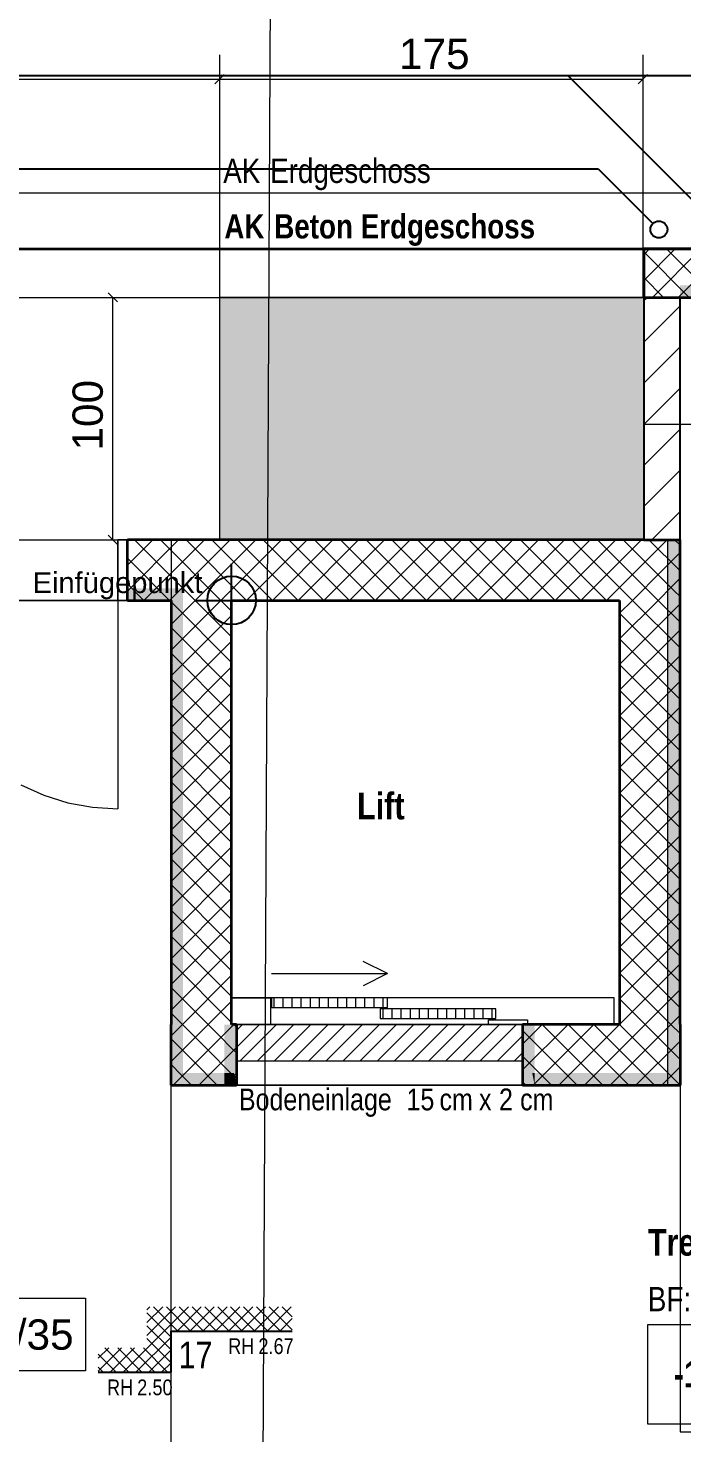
# Model space of a CAD drawing. Extents: x 885 to 2021, y 330 to 1122.
# Drawn here: x 1267.4 to 1321.3, y 655.9 to 771.8 of the extents above; entities that cross this region are included whole.
import ezdxf
from ezdxf.lldxf.tags import DXFTag

# ---------------------------------------------------------------- set-up
doc = ezdxf.new("R2010")
doc.units = 0
doc.layers.get('0').update_dxf_attribs({"lineweight": 18})
for name, color, linetype, lineweight in [('000 Kataster Abbruch', 7, 'Continuous', 25), ('010 Türen Neu', 7, 'Continuous', 25), ('015 Innenwände Bauteilschraffuren Neu', 7, 'Continuous', 25), ('015 Innenwände Neu', 7, 'Continuous', 25), ('015 Innenwände Schichttrennlinien Neu', 7, 'Continuous', 25), ('025 Unterzüge Neu', 7, 'Continuous', 25), ('027 Oberhalb Neu', 7, 'Continuous', 25), ('030 Bodenaufbauten Neu', 7, 'Continuous', 25), ('035 Decken Neu', 7, 'Continuous', 25), ('035-20 Bodeneinlagen Neu', 7, 'Continuous', 25), ('080 Raum Innen Kontur Neu', 7, 'Continuous', 25), ('080 Raum Innen Text Neu', 7, 'Continuous', 25), ('080 Raum Innen Textrahmen Neu', 7, 'Continuous', 25), ('160 Beschriftungen Ausführung Neu', 7, 'Continuous', 25), ('260 Kennzeichnung Sichtbeton Neu', 7, 'Continuous', 25)]:
    doc.layers.add(name, color=color, linetype=linetype, lineweight=lineweight)
for name, color, linetype, lineweight, true_color in [('A_Deckendurchbruch', 1, 'Continuous', 18, 0xff0000), ('A_Durchbruchbeschriftung', 7, 'Continuous', 18, 0x008080), ('A_Mass_Aussparungen', 7, 'Continuous', 18, 0x0080ff), ('S_Regenwasser_Einlage@DELETE-EINSTRICH', 7, 'fein_strichliert-A0T8DHYQAL', 25, 0x0066cc), ('S_Schmutzwasser_Einlage', 7, 'fein_strichliert-A0T8DHYQAL', 25, 0xcc6600), ('X_Einfuegepunkt', 1, 'Continuous', 25, 0xff0000)]:
    doc.layers.add(name, color=color, linetype=linetype, lineweight=lineweight, true_color=true_color)
doc.styles.get("Standard").update_dxf_attribs({"font": 'arial.ttf'})
tags = doc.linetypes.add('fein_strichliert-A0T8DHYQAL', pattern=[4, 1, -2, 1]).pattern_tags.tags
tags[8:9] = [DXFTag(74, 4), DXFTag(75, 0), DXFTag(340, '0'), DXFTag(46, 0.0), DXFTag(50, 0.0), DXFTag(44, 0.0), DXFTag(45, 0.0)]
tags[6:7] = [DXFTag(74, 4), DXFTag(75, 0), DXFTag(340, '0'), DXFTag(46, 0.0), DXFTag(50, 0.0), DXFTag(44, 0.0), DXFTag(45, 0.0)]
tags[4:5] = [DXFTag(74, 4), DXFTag(75, 0), DXFTag(340, '0'), DXFTag(46, 0.0), DXFTag(50, 0.0), DXFTag(44, 0.0), DXFTag(45, 0.0)]
tags = doc.linetypes.add('Strich 1_1mm', pattern=[0.002, 0.001, -0.001]).pattern_tags.tags
tags[6:7] = [DXFTag(74, 4), DXFTag(75, 0), DXFTag(340, '0'), DXFTag(46, 1.0), DXFTag(50, 0.0), DXFTag(44, 0.0), DXFTag(45, 0.0)]
tags[4:5] = [DXFTag(74, 4), DXFTag(75, 0), DXFTag(340, '0'), DXFTag(46, 1.0), DXFTag(50, 0.0), DXFTag(44, 0.0), DXFTag(45, 0.0)]
tags = doc.linetypes.add('Strich 2_1mm', pattern=[0.003, 0.002, -0.001]).pattern_tags.tags
tags[6:7] = [DXFTag(74, 4), DXFTag(75, 0), DXFTag(340, '0'), DXFTag(46, 1.0), DXFTag(50, 0.0), DXFTag(44, 0.0), DXFTag(45, 0.0)]
tags[4:5] = [DXFTag(74, 4), DXFTag(75, 0), DXFTag(340, '0'), DXFTag(46, 1.0), DXFTag(50, 0.0), DXFTag(44, 0.0), DXFTag(45, 0.0)]
tags = doc.linetypes.add('Strich 3_1mm Kanten', pattern=[0.004, 0.003, -0.001]).pattern_tags.tags
tags[6:7] = [DXFTag(74, 4), DXFTag(75, 0), DXFTag(340, '0'), DXFTag(46, 1.0), DXFTag(50, 0.0), DXFTag(44, 0.0), DXFTag(45, 0.0)]
tags[4:5] = [DXFTag(74, 4), DXFTag(75, 0), DXFTag(340, '0'), DXFTag(46, 1.0), DXFTag(50, 0.0), DXFTag(44, 0.0), DXFTag(45, 0.0)]
tags = doc.linetypes.add('Strichpunkt 1.5_0.75_0.75mm', pattern=[0.003, 0.0015, -0.00075, 0, -0.00075]).pattern_tags.tags
tags[10:11] = [DXFTag(74, 4), DXFTag(75, 0), DXFTag(340, '0'), DXFTag(46, 1.0), DXFTag(50, 0.0), DXFTag(44, 0.0), DXFTag(45, 0.0)]
tags[8:9] = [DXFTag(74, 4), DXFTag(75, 0), DXFTag(340, '0'), DXFTag(46, 1.0), DXFTag(50, 0.0), DXFTag(44, 0.0), DXFTag(45, 0.0)]
tags[6:7] = [DXFTag(74, 4), DXFTag(75, 0), DXFTag(340, '0'), DXFTag(46, 1.0), DXFTag(50, 0.0), DXFTag(44, 0.0), DXFTag(45, 0.0)]
tags[4:5] = [DXFTag(74, 4), DXFTag(75, 0), DXFTag(340, '0'), DXFTag(46, 1.0), DXFTag(50, 0.0), DXFTag(44, 0.0), DXFTag(45, 0.0)]
tags = doc.linetypes.add('Strichpunkt 3_1_1mm Achsen', pattern=[0.005, 0.003, -0.001, 0, -0.001]).pattern_tags.tags
tags[10:11] = [DXFTag(74, 4), DXFTag(75, 0), DXFTag(340, '0'), DXFTag(46, 1.0), DXFTag(50, 0.0), DXFTag(44, 0.0), DXFTag(45, 0.0)]
tags[8:9] = [DXFTag(74, 4), DXFTag(75, 0), DXFTag(340, '0'), DXFTag(46, 1.0), DXFTag(50, 0.0), DXFTag(44, 0.0), DXFTag(45, 0.0)]
tags[6:7] = [DXFTag(74, 4), DXFTag(75, 0), DXFTag(340, '0'), DXFTag(46, 1.0), DXFTag(50, 0.0), DXFTag(44, 0.0), DXFTag(45, 0.0)]
tags[4:5] = [DXFTag(74, 4), DXFTag(75, 0), DXFTag(340, '0'), DXFTag(46, 1.0), DXFTag(50, 0.0), DXFTag(44, 0.0), DXFTag(45, 0.0)]
tags = doc.linetypes.add('Unsichtbare Linie', pattern='A,0,[1,5773_032 -1.UG1.shx,S=10,R=0,X=0,Y=0],-10,0', length=10).pattern_tags.tags
tags[14:15] = [DXFTag(74, 4), DXFTag(75, 0), DXFTag(340, '0'), DXFTag(46, 1.0), DXFTag(50, 0.0), DXFTag(44, 0.0), DXFTag(45, 0.0)]
tags[12:13] = [DXFTag(74, 4), DXFTag(75, 0), DXFTag(340, '0'), DXFTag(46, 1.0), DXFTag(50, 0.0), DXFTag(44, 0.0), DXFTag(45, 0.0)]

# ---------------------------------------------------------------- blocks, each defined once
blk = doc.blocks.new('Referenz-A0T8DHYSAL', base_point=(1035.58, 400))
at = {"layer": 'S_Regenwasser_Einlage@DELETE-EINSTRICH', "color": 0, "linetype": 'fein_strichliert-A0T8DHYQAL', "lineweight": -2, "ltscale": 0.25}
for p, q in [((1311.94, 767.88), (1086.48, 767.88)), ((1341.8, 767.88), (1311.94, 767.88)), ((1323.98, 755.84), (1311.94, 767.88))]:
    blk.add_line(p, q, dxfattribs=at)
at = {"layer": 'S_Regenwasser_Einlage@DELETE-EINSTRICH', "color": 0, "linetype": 'ByBlock', "lineweight": 13, "ltscale": 0.13}
blk.add_line((1311.94, 767.88), (1311.94, 767.88), dxfattribs=at)
at = {"layer": 'S_Schmutzwasser_Einlage', "color": 0, "linetype": 'fein_strichliert-A0T8DHYQAL', "lineweight": -2, "ltscale": 0.25}
for p, q in [((1251.95, 760.2), (1314.43, 760.2)), ((1314.43, 760.2), (1318.93, 755.7))]:
    blk.add_line(p, q, dxfattribs=at)
blk.add_circle((1319.43, 755.2), 0.7, dxfattribs=at)
blk = doc.blocks.new('Referenz-A0T8DHYUAL', base_point=(896.59, 372.19))
at = {"layer": '000 Kataster Abbruch', "color": 0, "linetype": 'Strich 2_1mm', "lineweight": 13, "ltscale": 0.002197}
blk.add_line((1286.37, 569.73), (1287.43, 781.25), dxfattribs=at)
at = {"layer": '010 Türen Neu', "color": 0, "lineweight": 13}
for p, q in [((1249.18, 729.6), (1275.58, 729.6)), ((1274.78, 724.6), (1274.78, 729.6)), ((1274.78, 729.6), (1275.58, 729.6)), ((1275.58, 729.6), (1275.58, 724.6)), ((1274.78, 724.6), (1274.78, 707.4)), ((1275.58, 724.6), (1274.78, 724.6)), ((1297.03, 693.8), (1295.03, 694.8)), ((1287.48, 693.8), (1297.03, 693.8)), ((1297.03, 693.8), (1295.03, 692.8)), ((1284.18, 689.6), (1284.18, 691.8)), ((1284.18, 691.8), (1287.38, 691.8)), ((1284.18, 691.8), (1284.18, 689.6)), ((1315.73, 691.8), (1284.18, 691.8)), ((1287.38, 691.8), (1287.38, 689.6)), ((1287.48, 691.8), (1287.48, 691)), ((1297.03, 691.8), (1287.48, 691.8)), ((1287.48, 691), (1297.03, 691)), ((1305.98, 690.9), (1296.43, 690.9)), ((1296.43, 690.9), (1296.43, 690.1)), ((1297.03, 691), (1297.03, 691.8)), ((1305.98, 690.1), (1305.98, 690.9)), ((1315.73, 689.6), (1315.73, 691.8)), ((1296.43, 690.1), (1305.98, 690.1)), ((1305.38, 689.6), (1305.38, 690)), ((1305.38, 690), (1308.58, 690)), ((1308.58, 690), (1308.58, 689.6)), ((1315.73, 689.6), (1284.18, 689.6)), ((1287.38, 689.6), (1284.18, 689.6)), ((1308.58, 689.6), (1305.38, 689.6))]:
    blk.add_line(p, q, dxfattribs=at)
at = {"layer": '010 Türen Neu', "color": 0, "lineweight": 35}
for p, q in [((1275.58, 724.6), (1275.58, 729.6)), ((1275.58, 724.6), (1275.58, 729.6)), ((1284.58, 689.6), (1284.58, 684.6)), ((1308.18, 689.6), (1308.18, 684.6))]:
    blk.add_line(p, q, dxfattribs=at)
at = {"layer": '010 Türen Neu', "color": 0, "linetype": 'Strichpunkt 1.5_0.75_0.75mm', "lineweight": 13, "ltscale": 0.0169}
blk.add_line((1249.18, 724.6), (1275.58, 724.6), dxfattribs=at)
at = {"layer": '010 Türen Neu', "color": 0, "linetype": 'Continuous', "lineweight": 13, "ltscale": 0.0169}
for p, q in [((1266.79, 709.37), (1268.68, 708.52)), ((1268.68, 708.52), (1270.66, 707.9)), ((1270.66, 707.9), (1272.71, 707.53)), ((1272.71, 707.53), (1274.78, 707.4))]:
    blk.add_line(p, q, dxfattribs=at)
at = {"layer": '010 Türen Neu', "color": 0, "linetype": 'Strichpunkt 3_1_1mm Achsen', "lineweight": 18, "ltscale": 0.0324}
for p, q in [((1284.58, 689.6), (1308.18, 689.6)), ((1284.58, 684.6), (1308.18, 684.6))]:
    blk.add_line(p, q, dxfattribs=at)
at = {"layer": '015 Innenwände Bauteilschraffuren Neu', "color": 0, "linetype": 'Continuous', "lineweight": 0, "ltscale": 0.0169}
for p, q in [((1318.18, 753.12), (1318.66, 753.6)), ((1318.18, 751), (1320.78, 753.6)), ((1318.9, 749.6), (1322.9, 753.6)), ((1324.06, 749.6), (1320.06, 753.6)), ((1321.02, 749.6), (1325.02, 753.6)), ((1321.94, 749.6), (1318.18, 753.36)), ((1319.82, 749.6), (1318.18, 751.24)), ((1275.58, 727.49), (1277.69, 729.6)), ((1275.58, 725.37), (1279.81, 729.6)), ((1281.18, 724.6), (1276.18, 729.6)), ((1276.93, 724.6), (1281.93, 729.6)), ((1283.3, 724.6), (1278.3, 729.6)), ((1279.05, 724.6), (1284.05, 729.6)), ((1285.42, 724.6), (1280.42, 729.6)), ((1281.17, 724.6), (1286.17, 729.6)), ((1287.54, 724.6), (1282.54, 729.6)), ((1283.3, 724.6), (1288.3, 729.6)), ((1289.66, 724.6), (1284.66, 729.6)), ((1285.42, 724.6), (1290.42, 729.6)), ((1291.78, 724.6), (1286.78, 729.6)), ((1287.54, 724.6), (1292.54, 729.6)), ((1293.91, 724.6), (1288.91, 729.6)), ((1289.66, 724.6), (1294.66, 729.6)), ((1296.03, 724.6), (1291.03, 729.6)), ((1291.78, 724.6), (1296.78, 729.6)), ((1298.15, 724.6), (1293.15, 729.6)), ((1293.9, 724.6), (1298.9, 729.6)), ((1300.27, 724.6), (1295.27, 729.6)), ((1296.02, 724.6), (1301.02, 729.6)), ((1302.39, 724.6), (1297.39, 729.6)), ((1298.15, 724.6), (1303.15, 729.6)), ((1304.51, 724.6), (1299.51, 729.6)), ((1300.27, 724.6), (1305.27, 729.6)), ((1306.63, 724.6), (1301.63, 729.6)), ((1302.39, 724.6), (1307.39, 729.6)), ((1308.76, 724.6), (1303.76, 729.6)), ((1304.51, 724.6), (1309.51, 729.6)), ((1310.88, 724.6), (1305.88, 729.6)), ((1306.63, 724.6), (1311.63, 729.6)), ((1313, 724.6), (1308, 729.6)), ((1308.75, 724.6), (1313.75, 729.6)), ((1315.12, 724.6), (1310.12, 729.6)), ((1310.87, 724.6), (1315.87, 729.6)), ((1317.24, 724.6), (1312.24, 729.6)), ((1312.99, 724.6), (1317.99, 729.6)), ((1319.36, 724.6), (1314.36, 729.6)), ((1320.72, 725.37), (1316.48, 729.6)), ((1321.18, 727.03), (1318.6, 729.6)), ((1318.9, 728.39), (1320.12, 729.6)), ((1321.18, 729.15), (1320.73, 729.6)), ((1279.06, 724.6), (1275.58, 728.08)), ((1315.12, 724.6), (1318.9, 728.39)), ((1319.7, 727.07), (1321.18, 728.54)), ((1317.24, 724.6), (1319.7, 727.07)), ((1276.94, 724.6), (1275.58, 725.96)), ((1319.36, 724.6), (1320.5, 725.74)), ((1320.5, 725.74), (1321.18, 726.42)), ((1279.18, 722.61), (1281.17, 724.6)), ((1279.18, 720.49), (1283.3, 724.6)), ((1284.18, 719.48), (1279.18, 724.48)), ((1284.18, 721.6), (1281.18, 724.6)), ((1284.18, 723.72), (1283.3, 724.6)), ((1316.18, 723.54), (1317.24, 724.6)), ((1316.18, 721.42), (1319.36, 724.6)), ((1321.18, 720.67), (1317.24, 724.6)), ((1321.18, 722.79), (1319.36, 724.6)), ((1321.18, 724.91), (1320.72, 725.37)), ((1279.18, 718.36), (1284.18, 723.36)), ((1316.18, 719.3), (1321.18, 724.3)), ((1321.18, 718.54), (1316.18, 723.54)), ((1284.18, 717.36), (1279.18, 722.36)), ((1316.18, 717.18), (1321.18, 722.18)), ((1279.18, 716.24), (1284.18, 721.24)), ((1321.18, 716.42), (1316.18, 721.42)), ((1284.18, 715.24), (1279.18, 720.24)), ((1316.18, 715.06), (1321.18, 720.06)), ((1279.18, 714.12), (1284.18, 719.12)), ((1321.18, 714.3), (1316.18, 719.3)), ((1284.18, 713.12), (1279.18, 718.12)), ((1316.18, 712.94), (1321.18, 717.94)), ((1279.18, 712), (1284.18, 717)), ((1321.18, 712.18), (1316.18, 717.18)), ((1284.18, 711), (1279.18, 716)), ((1316.18, 710.82), (1321.18, 715.82)), ((1279.18, 709.88), (1284.18, 714.88)), ((1321.18, 710.06), (1316.18, 715.06)), ((1284.18, 708.87), (1279.18, 713.87)), ((1316.18, 708.69), (1321.18, 713.69)), ((1321.18, 707.94), (1316.18, 712.94)), ((1279.18, 707.76), (1284.18, 712.76)), ((1284.18, 706.75), (1279.18, 711.75)), ((1279.18, 705.64), (1284.18, 710.64)), ((1316.18, 706.57), (1321.18, 711.57)), ((1321.18, 705.82), (1316.18, 710.82)), ((1284.18, 704.63), (1279.18, 709.63)), ((1316.18, 704.45), (1321.18, 709.45)), ((1279.18, 703.51), (1284.18, 708.51)), ((1321.18, 703.69), (1316.18, 708.69)), ((1284.18, 702.51), (1279.18, 707.51)), ((1316.18, 702.33), (1321.18, 707.33)), ((1279.18, 701.39), (1284.18, 706.39)), ((1321.18, 701.57), (1316.18, 706.57)), ((1284.18, 700.39), (1279.18, 705.39)), ((1316.18, 700.21), (1321.18, 705.21)), ((1279.18, 699.27), (1284.18, 704.27)), ((1321.18, 699.45), (1316.18, 704.45)), ((1284.18, 698.27), (1279.18, 703.27)), ((1316.18, 698.09), (1321.18, 703.09)), ((1279.18, 697.15), (1284.18, 702.15)), ((1321.18, 697.33), (1316.18, 702.33)), ((1284.18, 696.15), (1279.18, 701.15)), ((1316.18, 695.97), (1321.18, 700.97)), ((1321.18, 695.21), (1316.18, 700.21)), ((1279.18, 695.03), (1284.18, 700.03)), ((1284.18, 694.03), (1279.18, 699.03)), ((1279.18, 692.91), (1284.18, 697.91)), ((1316.18, 693.85), (1321.18, 698.85)), ((1321.18, 693.09), (1316.18, 698.09)), ((1284.18, 691.9), (1279.18, 696.9)), ((1316.18, 691.72), (1321.18, 696.72)), ((1279.18, 690.79), (1284.18, 695.79)), ((1321.18, 690.97), (1316.18, 695.97)), ((1284.18, 689.78), (1279.18, 694.78)), ((1316.18, 689.6), (1321.18, 694.6)), ((1280.12, 689.6), (1284.18, 693.67)), ((1320.42, 689.6), (1316.18, 693.85)), ((1282.24, 689.6), (1279.18, 692.66)), ((1318.3, 689.6), (1321.18, 692.48)), ((1282.24, 689.6), (1284.18, 691.54)), ((1287.68, 691), (1287.68, 691.8)), ((1288.43, 691), (1288.43, 691.8)), ((1289.18, 691), (1289.18, 691.8)), ((1289.93, 691), (1289.93, 691.8)), ((1290.68, 691), (1290.68, 691.8)), ((1291.43, 691), (1291.43, 691.8)), ((1292.18, 691), (1292.18, 691.8)), ((1292.93, 691), (1292.93, 691.8)), ((1293.68, 691), (1293.68, 691.8)), ((1294.43, 691), (1294.43, 691.8)), ((1295.18, 691), (1295.18, 691.8)), ((1295.93, 691), (1295.93, 691.8)), ((1296.68, 691), (1296.68, 691.8)), ((1296.68, 690.1), (1296.68, 690.9)), ((1297.43, 690.1), (1297.43, 690.9)), ((1298.18, 690.1), (1298.18, 690.9)), ((1298.93, 690.1), (1298.93, 690.9)), ((1299.68, 690.1), (1299.68, 690.9)), ((1300.43, 690.1), (1300.43, 690.9)), ((1301.18, 690.1), (1301.18, 690.9)), ((1301.93, 690.1), (1301.93, 690.9)), ((1302.68, 690.1), (1302.68, 690.9)), ((1303.43, 690.1), (1303.43, 690.9)), ((1304.18, 690.1), (1304.18, 690.9)), ((1304.93, 690.1), (1304.93, 690.9)), ((1305.68, 690.1), (1305.68, 690.9)), ((1318.3, 689.6), (1316.18, 691.72)), ((1280.12, 689.6), (1279.18, 690.54)), ((1320.42, 689.6), (1321.18, 690.36)), ((1279.18, 688.67), (1280.12, 689.6)), ((1279.18, 686.54), (1282.24, 689.6)), ((1279.36, 684.6), (1284.18, 689.42)), ((1282.15, 687.57), (1280.12, 689.6)), ((1283.21, 688.63), (1282.24, 689.6)), ((1284.18, 687.66), (1283.21, 688.63)), ((1284.18, 689.42), (1284.36, 689.6)), ((1284.58, 689.38), (1284.36, 689.6)), ((1308.18, 687.97), (1309.81, 689.6)), ((1308.18, 685.85), (1311.94, 689.6)), ((1312.69, 684.6), (1308.18, 689.12)), ((1309.06, 684.6), (1314.06, 689.6)), ((1314.81, 684.6), (1309.81, 689.6)), ((1311.18, 684.6), (1316.18, 689.6)), ((1316.94, 684.6), (1311.94, 689.6)), ((1313.3, 684.6), (1318.3, 689.6)), ((1319.06, 684.6), (1314.06, 689.6)), ((1315.42, 684.6), (1320.42, 689.6)), ((1321.18, 684.6), (1316.18, 689.6)), ((1321.18, 686.72), (1318.3, 689.6)), ((1321.18, 688.85), (1320.42, 689.6)), ((1281.09, 686.51), (1279.18, 688.42)), ((1284.18, 685.54), (1282.15, 687.57)), ((1284.18, 687.3), (1284.58, 687.7)), ((1284.58, 687.26), (1284.18, 687.66)), ((1317.54, 684.6), (1321.18, 688.24)), ((1280.03, 685.45), (1279.18, 686.3)), ((1282.99, 684.6), (1281.09, 686.51)), ((1281.48, 684.6), (1284.18, 687.3)), ((1310.57, 684.6), (1308.18, 687)), ((1280.87, 684.6), (1280.03, 685.45)), ((1283.6, 684.6), (1284.18, 685.18)), ((1284.18, 685.18), (1284.58, 685.58)), ((1284.58, 685.14), (1284.18, 685.54)), ((1319.66, 684.6), (1321.18, 686.12)), ((1308.45, 684.6), (1308.18, 684.87))]:
    blk.add_line(p, q, dxfattribs=at)
at = {"layer": '015 Innenwände Bauteilschraffuren Neu', "color": 0, "linetype": 'Continuous', "lineweight": 13, "ltscale": 0.0169}
for p, q in [((1318.18, 749.3), (1318.48, 749.6)), ((1318.18, 745.91), (1321.18, 748.91)), ((1318.18, 742.51), (1321.18, 745.51)), ((1318.18, 739.12), (1321.18, 742.12)), ((1318.18, 735.73), (1321.18, 738.73)), ((1318.18, 732.33), (1321.18, 735.33)), ((1318.84, 729.6), (1321.18, 731.94))]:
    blk.add_line(p, q, dxfattribs=at)
at = {"layer": '015 Innenwände Neu', "color": 0, "lineweight": 35}
for p, q in [((1324.58, 753.6), (1318.18, 753.6)), ((1318.18, 753.6), (1318.18, 749.6)), ((1318.18, 749.6), (1324.58, 749.6)), ((1275.58, 724.6), (1275.58, 729.6)), ((1318.18, 729.6), (1275.58, 729.6)), ((1321.18, 724.6), (1321.18, 729.6)), ((1275.58, 724.6), (1279.18, 724.6)), ((1279.18, 724.6), (1279.18, 689.6)), ((1284.18, 724.6), (1316.18, 724.6)), ((1284.18, 689.6), (1284.18, 724.6)), ((1316.18, 724.6), (1316.18, 689.6)), ((1321.18, 689.6), (1321.18, 724.6)), ((1279.18, 684.6), (1279.18, 689.6)), ((1284.58, 689.6), (1284.18, 689.6)), ((1284.58, 689.6), (1284.58, 684.6)), ((1308.18, 689.6), (1308.18, 684.6)), ((1316.18, 689.6), (1308.18, 689.6)), ((1321.18, 689.6), (1321.18, 684.6)), ((1279.18, 684.6), (1284.58, 684.6)), ((1308.18, 684.6), (1321.18, 684.6))]:
    blk.add_line(p, q, dxfattribs=at)
at = {"layer": '015 Innenwände Neu', "color": 0, "lineweight": -2}
for p, q in [((1318.18, 749.6), (1318.18, 729.6)), ((1321.18, 749.6), (1318.18, 749.6)), ((1321.18, 729.6), (1321.18, 749.6))]:
    blk.add_line(p, q, dxfattribs=at)
at = {"layer": '015 Innenwände Schichttrennlinien Neu', "color": 0, "lineweight": 35}
blk.add_line((1318.18, 729.6), (1321.18, 729.6), dxfattribs=at)
blk.add_line((1318.18, 729.6), (1321.18, 729.6), dxfattribs=at)
at = {"layer": '025 Unterzüge Neu', "color": 0, "lineweight": 13}
for p, q in [((1318.18, 749.6), (1318.18, 729.6)), ((1318.18, 749.6), (1321.18, 749.6)), ((1321.18, 749.6), (1321.18, 729.6)), ((1318.18, 729.6), (1321.18, 729.6))]:
    blk.add_line(p, q, dxfattribs=at)
at = {"layer": '027 Oberhalb Neu', "color": 0, "linetype": 'Strichpunkt 3_1_1mm Achsen', "lineweight": 13, "ltscale": 0.0169}
blk.add_line((1597.28, 758.2), (1100.38, 758.2), dxfattribs=at)
at = {"layer": '027 Oberhalb Neu', "color": 0, "linetype": 'Strichpunkt 3_1_1mm Achsen', "lineweight": 35, "ltscale": 0.1225}
blk.add_line((1105.18, 753.6), (1596.54, 753.6), dxfattribs=at)
at = {"layer": '030 Bodenaufbauten Neu', "color": 0, "linetype": 'Continuous', "lineweight": 13, "ltscale": 0.0169}
for p, q in [((1352.88, 753.6), (1318.18, 753.6)), ((1318.18, 753.6), (1318.18, 729.6)), ((1382.38, 749.6), (1321.18, 749.6)), ((1321.18, 749.6), (1321.18, 684.6)), ((1318.18, 729.6), (1274.78, 729.6)), ((1274.78, 729.6), (1274.78, 724.6)), ((1279.18, 724.6), (1179.58, 724.6)), ((1274.78, 724.6), (1249.98, 724.6)), ((1279.18, 684.6), (1279.18, 724.6)), ((1308.18, 689.6), (1284.58, 689.6)), ((1284.58, 689.6), (1284.58, 684.6)), ((1308.18, 684.6), (1308.18, 689.6)), ((1284.58, 684.6), (1279.18, 684.6)), ((1321.18, 684.6), (1308.18, 684.6))]:
    blk.add_line(p, q, dxfattribs=at)
at = {"layer": '035 Decken Neu', "color": 0, "linetype": 'Strichpunkt 3_1_1mm Achsen', "lineweight": 13, "ltscale": 0.002197}
for p, q in [((1079.58, 749.6), (1321.18, 749.6)), ((1321.18, 749.6), (1382.38, 749.6)), ((1279.18, 633.6), (1279.18, 684.6)), ((1279.18, 684.6), (1321.18, 684.6)), ((1321.18, 684.6), (1321.18, 656)), ((1321.18, 656), (1346.58, 656))]:
    blk.add_line(p, q, dxfattribs=at)
at = {"layer": '035 Decken Neu', "color": 0, "linetype": 'Unsichtbare Linie', "lineweight": 13, "ltscale": 0.0169}
for q in [(1279.18, 689.6), (1316.18, 729.6), (1279.18, 689.6)]:
    blk.add_line((1279.18, 729.6), q, dxfattribs=at)
at = {"layer": '035 Decken Neu', "color": 0, "linetype": 'Continuous', "lineweight": 13, "ltscale": 0.0169}
for p, q in [((1321.18, 729.6), (1279.18, 729.6)), ((1279.18, 729.6), (1279.18, 684.6)), ((1321.18, 729.6), (1279.18, 729.6)), ((1279.18, 729.6), (1279.18, 684.6)), ((1321.18, 684.6), (1321.18, 729.6)), ((1321.18, 684.6), (1321.18, 729.6)), ((1279.18, 684.6), (1321.18, 684.6)), ((1279.18, 684.6), (1321.18, 684.6))]:
    blk.add_line(p, q, dxfattribs=at)
at = {"layer": '035 Decken Neu', "color": 0, "linetype": 'Strich 3_1mm Kanten', "lineweight": 13, "ltscale": 0.002197}
for p, q in [((1321.18, 729.6), (1279.18, 729.6)), ((1279.18, 729.6), (1279.18, 684.6)), ((1321.18, 684.6), (1321.18, 729.6)), ((1279.18, 684.6), (1321.18, 684.6))]:
    blk.add_line(p, q, dxfattribs=at)
at = {"layer": '035 Decken Neu', "color": 0, "linetype": 'Unsichtbare Linie', "lineweight": 13, "ltscale": 0.002197}
for p, q in [((1279.18, 729.6), (1316.18, 729.6)), ((1316.18, 729.6), (1321.18, 729.6)), ((1316.18, 729.6), (1321.18, 729.6)), ((1321.18, 729.6), (1321.18, 684.6)), ((1321.18, 729.6), (1321.18, 684.6)), ((1279.18, 684.6), (1279.18, 689.6)), ((1279.18, 684.6), (1279.18, 689.6)), ((1321.18, 684.6), (1279.18, 684.6)), ((1321.18, 684.6), (1279.18, 684.6))]:
    blk.add_line(p, q, dxfattribs=at)
at = {"layer": '035 Decken Neu', "color": 0, "linetype": 'Strich 2_1mm', "lineweight": 13, "ltscale": 0.002197}
for p, q in [((1284.18, 689.6), (1284.18, 724.6)), ((1284.18, 724.6), (1316.18, 724.6)), ((1316.18, 724.6), (1316.18, 689.6)), ((1316.18, 689.6), (1284.18, 689.6))]:
    blk.add_line(p, q, dxfattribs=at)
at = {"layer": '035-20 Bodeneinlagen Neu', "color": 0, "linetype": 'Strich 1_1mm', "lineweight": 13, "ltscale": 0.0169}
for p, q in [((1284.58, 686.6), (1284.58, 689.6)), ((1284.58, 689.6), (1308.18, 689.6)), ((1308.18, 686.6), (1308.18, 689.6)), ((1284.58, 686.6), (1308.18, 686.6))]:
    blk.add_line(p, q, dxfattribs=at)
at = {"layer": '035-20 Bodeneinlagen Neu', "color": 0, "linetype": 'Continuous', "lineweight": 13, "ltscale": 0.0169}
for p, q in [((1284.58, 689.12), (1285.07, 689.6)), ((1284.58, 687.7), (1286.48, 689.6)), ((1284.89, 686.6), (1287.89, 689.6)), ((1286.31, 686.6), (1289.31, 689.6)), ((1287.72, 686.6), (1290.72, 689.6)), ((1289.14, 686.6), (1292.14, 689.6)), ((1290.55, 686.6), (1293.55, 689.6)), ((1291.97, 686.6), (1294.97, 689.6)), ((1293.38, 686.6), (1296.38, 689.6)), ((1294.79, 686.6), (1297.79, 689.6)), ((1296.21, 686.6), (1299.21, 689.6)), ((1297.62, 686.6), (1300.62, 689.6)), ((1299.04, 686.6), (1302.04, 689.6)), ((1300.45, 686.6), (1303.45, 689.6)), ((1301.86, 686.6), (1304.86, 689.6)), ((1303.28, 686.6), (1306.28, 689.6)), ((1304.69, 686.6), (1307.69, 689.6)), ((1306.11, 686.6), (1308.18, 688.67)), ((1307.52, 686.6), (1308.18, 687.26))]:
    blk.add_line(p, q, dxfattribs=at)
at = {"layer": '080 Raum Innen Kontur Neu', "color": 0, "linetype": 'Continuous', "lineweight": 13, "ltscale": 0.0169}
for p, q in [((1318.18, 749.6), (1318.18, 753.6)), ((1318.18, 753.6), (1352.88, 753.6)), ((1318.18, 729.6), (1318.18, 749.6)), ((1352.88, 749.6), (1321.18, 749.6)), ((1321.18, 749.6), (1321.18, 724.6)), ((1208.78, 729.6), (1318.18, 729.6)), ((1279.18, 724.6), (1179.58, 724.6)), ((1279.18, 684.6), (1279.18, 724.6)), ((1316.18, 724.6), (1284.18, 724.6)), ((1284.18, 724.6), (1284.18, 689.6)), ((1316.18, 689.6), (1316.18, 724.6)), ((1321.18, 724.6), (1321.18, 689.6)), ((1284.18, 689.6), (1316.18, 689.6)), ((1321.18, 689.6), (1321.18, 684.6)), ((1321.18, 684.6), (1279.18, 684.6))]:
    blk.add_line(p, q, dxfattribs=at)
at = {"layer": '080 Raum Innen Textrahmen Neu', "color": 0, "lineweight": 13}
for p, q in [((1318.52, 656.63), (1318.52, 664.86)), ((1318.52, 664.86), (1336.59, 664.86)), ((1336.59, 656.63), (1318.52, 656.63))]:
    blk.add_line(p, q, dxfattribs=at)
at = {"layer": '160 Beschriftungen Ausführung Neu', "color": 0, "linetype": 'Continuous', "lineweight": 13, "ltscale": 0.0169}
for p, q in [((1280.62, 666.31), (1275.22, 660.91)), ((1279.56, 666.31), (1277.18, 663.94)), ((1278.5, 666.31), (1277.18, 665)), ((1277.44, 666.31), (1277.18, 666.06)), ((1279.18, 663.81), (1277.18, 665.81)), ((1279.74, 664.31), (1277.74, 666.31)), ((1280.8, 664.31), (1278.8, 666.31)), ((1281.68, 666.31), (1279.68, 664.31)), ((1281.86, 664.31), (1279.86, 666.31)), ((1282.74, 666.31), (1280.74, 664.31)), ((1282.92, 664.31), (1280.92, 666.31)), ((1283.8, 666.31), (1281.8, 664.31)), ((1283.98, 664.31), (1281.98, 666.31)), ((1284.86, 666.31), (1282.86, 664.31)), ((1285.04, 664.31), (1283.04, 666.31)), ((1285.92, 666.31), (1283.92, 664.31)), ((1286.1, 664.31), (1284.1, 666.31)), ((1286.98, 666.31), (1284.98, 664.31)), ((1287.16, 664.31), (1285.16, 666.31)), ((1288.04, 666.31), (1286.04, 664.31)), ((1288.22, 664.31), (1286.22, 666.31)), ((1289.1, 666.31), (1287.1, 664.31)), ((1289.18, 664.42), (1287.28, 666.31)), ((1289.18, 665.48), (1288.35, 666.31)), ((1279.18, 662.75), (1277.18, 664.75)), ((1289.18, 665.33), (1288.16, 664.31)), ((1279.18, 663.81), (1276.28, 660.91)), ((1279.18, 661.69), (1277.18, 663.69)), ((1275.1, 662.91), (1273.18, 661)), ((1274.04, 662.91), (1273.18, 662.06)), ((1274.65, 660.91), (1273.18, 662.39)), ((1275.71, 660.91), (1273.71, 662.91)), ((1276.16, 662.91), (1274.16, 660.91)), ((1276.78, 660.91), (1274.78, 662.91)), ((1277.84, 660.91), (1275.84, 662.91)), ((1278.9, 660.91), (1276.9, 662.91)), ((1279.18, 662.75), (1277.34, 660.91)), ((1273.59, 660.91), (1273.18, 661.33)), ((1279.18, 661.69), (1278.4, 660.91))]:
    blk.add_line(p, q, dxfattribs=at)
at = {"layer": '160 Beschriftungen Ausführung Neu', "color": 0, "linetype": 'Continuous', "lineweight": -2, "ltscale": 0.0625}
for p, q in [((1279.18, 660.91), (1279.18, 664.31)), ((1279.18, 664.31), (1289.18, 664.31)), ((1273.18, 660.91), (1279.18, 660.91))]:
    blk.add_line(p, q, dxfattribs=at)
at = {"layer": '260 Kennzeichnung Sichtbeton Neu', "color": 0, "linetype": 'Continuous', "lineweight": 0, "ltscale": 0.0169}
for p, q in [((1320.18, 685.6), (1320.18, 729.6)), ((1320.18, 684.6), (1320.18, 685.6)), ((1320.18, 685.6), (1320.18, 685.6))]:
    blk.add_line(p, q, dxfattribs=at)
for points in [[(1321.18, 749.6), (1382.38, 749.6), (1321.18, 750.6)], [(1382.38, 749.6), (1382.38, 750.6), (1321.18, 750.6)], [(1320.18, 684.6), (1321.18, 684.6), (1320.18, 729.6)], [(1321.18, 684.6), (1321.18, 729.6), (1320.18, 729.6)], [(1275.58, 724.6), (1279.18, 724.6), (1275.58, 725.6)], [(1279.18, 724.6), (1279.18, 725.6), (1275.58, 725.6)], [(1279.2, 724.6), (1279.18, 724.6), (1279.18, 725.6)], [(1280.18, 685.6), (1280.18, 725.6), (1279.18, 725.6)], [(1280.18, 685.6), (1280.15, 685.6), (1279.18, 725.6)], [(1280.18, 684.6), (1279.2, 724.6), (1279.18, 724.6)], [(1279.18, 684.6), (1280.18, 684.6), (1279.18, 724.6)], [(1284.38, 685.6), (1283.58, 685.6), (1283.58, 689.6)], [(1284.58, 684.6), (1284.58, 689.6), (1283.58, 689.6)], [(1308.18, 684.6), (1309.18, 684.6), (1308.18, 689.6)], [(1309.18, 685.6), (1309.18, 689.6), (1308.18, 689.6)], [(1309.18, 685.6), (1308.98, 685.6), (1308.18, 689.6)], [(1280.18, 684.6), (1280.18, 685.6), (1280.15, 685.6)], [(1280.18, 684.6), (1283.58, 684.6), (1280.18, 685.6)], [(1283.58, 684.6), (1283.58, 685.6), (1280.18, 685.6)], [(1284.58, 684.6), (1284.38, 685.6), (1283.58, 685.6)], [(1283.58, 684.6), (1284.58, 684.6), (1283.58, 685.6)], [(1309.18, 684.6), (1309.18, 685.6), (1308.98, 685.6)], [(1309.18, 684.6), (1320.18, 684.6), (1309.18, 685.6)], [(1320.18, 684.6), (1320.18, 685.6), (1309.18, 685.6)]]:
    blk.add_solid(points, dxfattribs=at)
at = {"layer": 'X_Einfuegepunkt', "color": 0, "linetype": 'Continuous', "lineweight": -2, "ltscale": 0.25}
for p, q in [((1284.18, 721.6), (1284.18, 727.6)), ((1281.18, 724.6), (1287.18, 724.6))]:
    blk.add_line(p, q, dxfattribs=at)
blk.add_circle((1284.18, 724.6), 2, dxfattribs=at)
at = {"layer": '035-20 Bodeneinlagen Neu', "color": 0, "linetype": 'Continuous', "lineweight": 13, "ltscale": 0.0169, "char_height": 1.8, "attachment_point": 1}
for s, insert in [('{\\fArial Narrow;Bodeneinlage}', (1284.78, 684.32)), ('{\\fArial Narrow;15}', (1298.61, 684.32)), ('{\\fArial Narrow;cm}', (1301.33, 684.32)), ('{\\fArial Narrow;x}', (1304.59, 684.32)), ('{\\fArial Narrow;2}', (1306.24, 684.32)), ('{\\fArial Narrow;cm}', (1307.98, 684.32))]:
    blk.add_mtext(s, dxfattribs=dict(at, insert=insert))
at = {"layer": '080 Raum Innen Text Neu', "color": 0, "linetype": 'Continuous', "lineweight": 13, "ltscale": 0.002197, "attachment_point": 1}
for s, insert, char_height in [('{\\fArial Narrow|b1|i0;Lift}', (1294.53, 708.73), 2.2), ('{\\fArial Narrow|b1|i0;Treppenhaus}', (1318.52, 672.73), 2.2), ('{\\fArial Narrow;BF:}', (1318.52, 667.94), 2), ('{\\fArial Narrow|b1|i0;-1.0.01}', (1320.65, 661.86), 2.2)]:
    blk.add_mtext(s, dxfattribs=dict(at, insert=insert, char_height=char_height))
at = {"layer": '160 Beschriftungen Ausführung Neu', "color": 0, "linetype": 'Continuous', "lineweight": 13, "ltscale": 0.0169, "attachment_point": 1}
for s, insert, char_height in [('{\\fArial Narrow;AK}', (1283.49, 761.04), 2), ('{\\fArial Narrow;Erdgeschoss}', (1287.36, 761.04), 2), ('{\\fArial Narrow|b1|i0;AK}', (1283.58, 756.46), 2), ('{\\fArial Narrow|b1|i0;Beton}', (1287.7, 756.46), 2), ('{\\fArial Narrow|b1|i0;Erdgeschoss}', (1294.83, 756.46), 2), ('{\\fArial Narrow;17}', (1279.8, 663.43), 2.2), ('{\\fArial Narrow;RH}', (1283.9, 663.71), 1.3), ('{\\fArial Narrow;2.}', (1286.39, 663.71), 1.3), ('{\\fArial Narrow;67}', (1287.64, 663.71), 1.3), ('{\\fArial Narrow;RH}', (1273.9, 660.31), 1.3), ('{\\fArial Narrow;2.}', (1276.39, 660.31), 1.3), ('{\\fArial Narrow;50}', (1277.65, 660.31), 1.3)]:
    blk.add_mtext(s, dxfattribs=dict(at, insert=insert, char_height=char_height))
at = {"layer": 'X_Einfuegepunkt', "color": 0, "linetype": 'Continuous', "lineweight": -2, "ltscale": 0.25, "insert": (1267.76, 726.92), "char_height": 1.7181, "attachment_point": 1}
blk.add_mtext('{\\fArial;Einfügepunkt}', dxfattribs=at)
blk = doc.blocks.new('Deckendurchbruch (freie Platzierung)-A0T8DHZ0AL', base_point=(1283.18, 729.6))
at = {"color": 0, "linetype": 'ByBlock', "lineweight": -2, "ltscale": 0.18}
for p, q in [((1283.18, 749.6), (1283.18, 729.6)), ((1318.18, 749.6), (1283.18, 749.6)), ((1318.18, 729.6), (1318.18, 749.6)), ((1283.18, 729.6), (1318.18, 729.6))]:
    blk.add_line(p, q, dxfattribs=at)
at = {"color": 40, "linetype": 'ByBlock', "lineweight": -2, "ltscale": 0.18, "true_color": 0xfad605}
blk.add_solid([(1283.18, 749.6), (1283.18, 729.6), (1318.18, 749.6), (1318.18, 729.6)], dxfattribs=at)
blk = doc.blocks.new('Durchbruch beschriften-A0T8DHZ2AL', base_point=(1318.18, 736.12))
at = {"color": 0, "linetype": 'ByBlock', "lineweight": -2, "ltscale": 0.18}
for p, q in [((1326.31, 736.12), (1326.31, 742.12)), ((1326.31, 742.12), (1351.54, 742.12)), ((1330.97, 736.12), (1330.97, 742.12)), ((1351.54, 742.12), (1351.54, 736.12)), ((1326.31, 739.12), (1318.18, 739.12)), ((1351.54, 736.12), (1326.31, 736.12))]:
    blk.add_line(p, q, dxfattribs=at)
at = {"color": 5, "linetype": 'ByBlock', "lineweight": -2, "ltscale": 0.18, "true_color": 0x0000ff, "insert": (1327.47, 740.62), "char_height": 3, "attachment_point": 1}
blk.add_mtext('{\\fArial;L}', dxfattribs=at)
at = {"color": 0, "linetype": 'ByBlock', "lineweight": -2, "ltscale": 0.18, "insert": (1330.97, 740.37), "char_height": 2.5, "attachment_point": 1}
blk.add_mtext('{\\fArial; DD 175/100 }', dxfattribs=at)
blk = doc.blocks.new('Maß-A0T8DI1UAL', base_point=(1208.4, 729.6))
at = {"color": 0, "linetype": 'ByBlock', "lineweight": -2, "ltscale": 0.18}
for p, q in [((1208.78, 769.6), (1208.78, 729.6)), ((1234.18, 769.6), (1234.18, 749.6)), ((1283.18, 769.6), (1283.18, 749.6)), ((1318.1, 769.6), (1318.1, 749.6)), ((1209.16, 767.98), (1208.4, 767.22)), ((1208.78, 767.6), (1318.1, 767.6)), ((1234.56, 767.98), (1233.8, 767.22)), ((1283.56, 767.98), (1282.8, 767.22)), ((1318.48, 767.98), (1317.72, 767.22))]:
    blk.add_line(p, q, dxfattribs=at)
at = {"color": 0, "linetype": 'ByBlock', "lineweight": -2, "ltscale": 0.18, "char_height": 2.5, "attachment_point": 1}
for s, insert in [('{\\fArial;127}', (1218.84, 770.94)), ('{\\fArial;245}', (1255.88, 770.94)), ('{\\fArial;175}', (1297.99, 770.94))]:
    blk.add_mtext(s, dxfattribs=dict(at, insert=insert))
blk = doc.blocks.new('Maß-A0T8DI1YAL', base_point=(1271.05, 729.22))
at = {"color": 0, "linetype": 'ByBlock', "lineweight": -2, "ltscale": 0.18}
for p, q in [((1274, 749.98), (1274.76, 749.22)), ((1272.38, 749.6), (1283.18, 749.6)), ((1274.38, 729.6), (1274.38, 749.6)), ((1272.38, 729.6), (1283.1, 729.6)), ((1274, 729.98), (1274.76, 729.22))]:
    blk.add_line(p, q, dxfattribs=at)
at = {"color": 0, "linetype": 'ByBlock', "lineweight": -2, "ltscale": 0.18, "insert": (1271.05, 736.96), "char_height": 2.5, "attachment_point": 1, "rotation": 90}
blk.add_mtext('{\\fArial;100}', dxfattribs=at)
blk = doc.blocks.new('Durchbruch beschriften-A0T8DI2YAL', base_point=(1243.18, 661.02))
at = {"color": 0, "linetype": 'ByBlock', "lineweight": -2, "ltscale": 0.18}
for p, q in [((1250.3, 661.02), (1250.3, 667.02)), ((1250.3, 667.02), (1272.11, 667.02)), ((1255.42, 661.02), (1255.42, 667.02)), ((1272.11, 667.02), (1272.11, 661.02)), ((1250.3, 664.02), (1243.18, 664.02)), ((1272.11, 661.02), (1250.3, 661.02))]:
    blk.add_line(p, q, dxfattribs=at)
at = {"color": 40, "linetype": 'ByBlock', "lineweight": -2, "ltscale": 0.18, "true_color": 0xffbf00, "insert": (1251.47, 665.52), "char_height": 3, "attachment_point": 1}
blk.add_mtext('{\\fArial;E}', dxfattribs=at)
at = {"color": 0, "linetype": 'ByBlock', "lineweight": -2, "ltscale": 0.18, "insert": (1255.42, 665.27), "char_height": 2.5, "attachment_point": 1}
blk.add_mtext('{\\fArial; DD 35/35 }', dxfattribs=at)

msp = doc.modelspace()

# ---------------------------------------------------------------- block references
at = {"color": 8, "lineweight": 25, "ltscale": 0.25, "true_color": 0x808080}
for name, p in [('Referenz-A0T8DHYUAL', (896.59, 372.19)), ('Referenz-A0T8DHYSAL', (1035.58, 400))]:
    msp.add_blockref(name, p, dxfattribs=at)
at = {"layer": 'A_Deckendurchbruch', "ltscale": 0.18}
msp.add_blockref('Deckendurchbruch (freie Platzierung)-A0T8DHZ0AL', (1283.18, 729.6), dxfattribs=at)
at = {"layer": 'A_Durchbruchbeschriftung', "ltscale": 0.18}
for name, p in [('Durchbruch beschriften-A0T8DHZ2AL', (1318.18, 736.12)), ('Durchbruch beschriften-A0T8DI2YAL', (1243.18, 661.02))]:
    msp.add_blockref(name, p, dxfattribs=at)
at = {"layer": 'A_Mass_Aussparungen', "ltscale": 0.18}
for name, p in [('Maß-A0T8DI1UAL', (1208.4, 729.6)), ('Maß-A0T8DI1YAL', (1271.05, 729.22))]:
    msp.add_blockref(name, p, dxfattribs=at)

doc.saveas('drawing.dxf')
